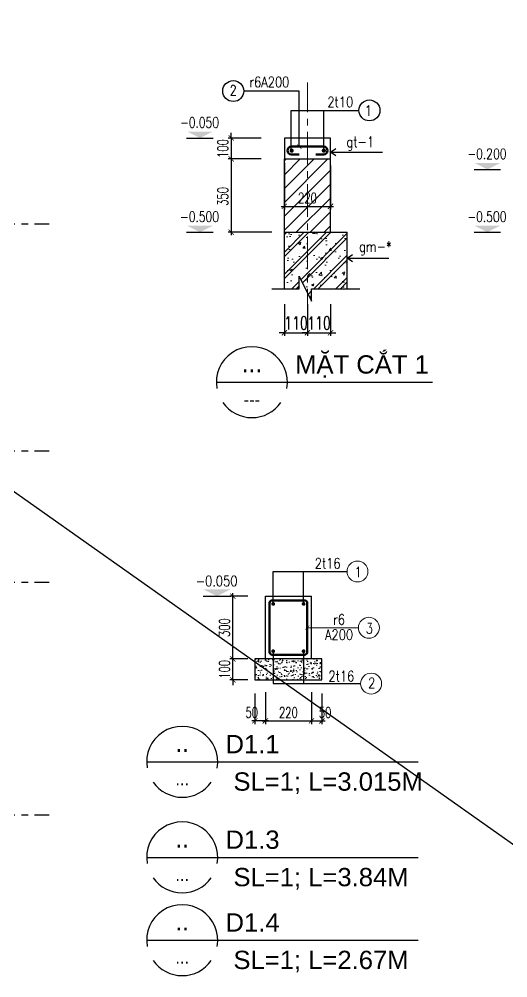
# Model space of a CAD drawing. Header units: millimetres. Extents: x -529861 to -223882, y -171969 to 61504.
# Drawn here: x -332251 to -322922, y 6469 to 24795 of the extents above; entities that cross this region are included whole.
import ezdxf
from ezdxf.enums import TextEntityAlignment as Align

# ---------------------------------------------------------------- set-up
doc = ezdxf.new("R2010")
doc.units = ezdxf.units.MM
doc.header["$LTSCALE"] = 5000
doc.linetypes.add('CENTER', pattern=[2, 1.25, -0.25, 0.25, -0.25])
doc.layers.get('Defpoints').update_dxf_attribs({"color": 143})
for name, color, linetype, lineweight in [('01- Axis', 5, 'CENTER', 15), ('05- Dim', 9, 'Continuous', 25), ('KC-COT-HATCH', 13, 'Continuous', 15), ('KC-COT-NETCAT', 2, 'Continuous', 30), ('S- Concrete', 4, 'Continuous', 25), ('S- Rien', 3, 'Continuous', 50), ('S-boundary', 4, 'Continuous', 50), ('S-Concrete', 4, 'Continuous', 25), ('S-hatch', 8, 'Continuous', 5), ('S-line normal', 17, 'Continuous', 25), ('S-line thin', 89, 'Continuous', 13), ('s-nomal', 32, 'Continuous', 25), ('S-steel', 7, 'Continuous', 25), ('S-steel sub', 11, 'Continuous', 50), ('S-text', 2, 'Continuous', 20), ('S-text tech', 1, 'Continuous', 25), ('S-TEXT35', 3, 'Continuous', 30)]:
    doc.layers.add(name, color=color, linetype=linetype, lineweight=lineweight)
for name, color, linetype in [('KC ICC-COTVACH', 3, 'Continuous'), ('KCS_AXIS', 18, 'CENTER'), ('KCS_BORDER', 3, 'Continuous'), ('KCS_CHI', 1, 'Continuous'), ('KCS_DIM', 1, 'Continuous'), ('KCS_TEXT', 2, 'Continuous')]:
    doc.layers.add(name, color=color, linetype=linetype)
doc.layers.add('KCS_Plotter', color=11, linetype='Continuous', plot=False)
doc.styles.add('.VnArialH', font='')
doc.styles.add('s-text', font='vnsimli.shx', dxfattribs={"width": 0.7})
doc.styles.add('style1', font='arial.ttf', dxfattribs={"width": 0.75})
doc.styles.add('VNAVANTH', font='')
doc.styles.get('.VnArialH').set_extended_font_data('.VnArialH')
doc.styles.get('VNAVANTH').set_extended_font_data('.VnAvantH')
doc.dimstyles.new('1-100s', dxfattribs={"dimtxt": 200, "dimasz": 100, "dimexe": 60, "dimexo": 0, "dimgap": 50, "dimtad": 1, "dimdec": 0, "dimzin": 0, "dimdsep": 46, "dimtxsty": 's-text', "dimblk1": 'ARCHTICK', "dimblk2": 'ARCHTICK', "dimsah": 1, "dimcen": 80, "dimdle": 60, "dimclrd": 9, "dimclre": 9, "dimclrt": 2, "dimadec": 0, "dimazin": 0, "dimtfac": 0.0001, "dimtdec": 0, "dimtix": 1, "dimtmove": 1, "dimatfit": 3, "dimldrblk": 'ARCHTICK', "dimfxl": 200, "dimtolj": 1, "dimtzin": 0, "dimarcsym": 0})
doc.dimstyles.new('1-25s', dxfattribs={"dimtxt": 250, "dimasz": 100, "dimexe": 60, "dimexo": 20, "dimgap": 60, "dimtad": 1, "dimdec": 0, "dimlfac": 0.25, "dimdsep": 46, "dimtxsty": 's-text', "dimblk1": 'ARCHTICK', "dimblk2": 'ARCHTICK', "dimsah": 1, "dimcen": 0, "dimdle": 60, "dimclrd": 256, "dimclre": 256, "dimclrt": 1, "dimadec": 0, "dimazin": 0, "dimtfac": 1, "dimtdec": 0, "dimtix": 1, "dimtmove": 1, "dimatfit": 3, "dimldrblk": 'ARCHTICK', "dimfxl": 60, "dimtolj": 1, "dimarcsym": 0})
doc.dimstyles.new('1-50', dxfattribs={"dimtxt": 200, "dimasz": 80, "dimexe": 100, "dimexo": 10, "dimgap": 60, "dimtad": 1, "dimdec": 0, "dimlfac": 0.5, "dimzin": 0, "dimdsep": 46, "dimtxsty": 's-text', "dimblk1": 'ARCHTICK', "dimblk2": 'ARCHTICK', "dimsah": 1, "dimcen": 100, "dimdle": 100, "dimclrd": 256, "dimclre": 256, "dimclrt": 4, "dimadec": 0, "dimazin": 0, "dimtfac": 0.0001, "dimtdec": 0, "dimtix": 1, "dimtmove": 1, "dimatfit": 3, "dimldrblk": 'ARCHTICK', "dimfxl": 200, "dimtolj": 1, "dimtzin": 0, "dimarcsym": 0})

# ---------------------------------------------------------------- blocks, each defined once
blk = doc.blocks.new('_ArchTick')
at = {"color": 0, "linetype": 'ByBlock', "const_width": 0.15}
blk.add_lwpolyline([(-0.5, -0.5), (0.5, 0.5)], dxfattribs=at)
blk = doc.blocks.new('*D1159')
at = {"layer": 'Defpoints', "color": 0, "ltscale": 1500, "transparency": 16777216}
for p in [(-30105, -46736), (-23605, -46736), (-23605, -48212)]:
    blk.add_point(p, dxfattribs=at)
at = {"layer": 'KCS_DIM', "color": 9, "lineweight": -2, "ltscale": 1500, "transparency": 16777216}
for p, q in [((-30105, -46736), (-30105, -48272)), ((-23605, -46736), (-23605, -48272)), ((-30165, -48212), (-23545, -48212))]:
    blk.add_line(p, q, dxfattribs=at)
at = {"layer": 'KCS_DIM', "color": 9, "lineweight": -2, "ltscale": 1500, "transparency": 16777216, "xscale": 100, "yscale": 100, "zscale": 100, "rotation": 180}
blk.add_blockref('_ArchTick', (-30105, -48212), dxfattribs=at)
at = {"layer": 'KCS_DIM', "color": 9, "lineweight": -2, "ltscale": 1500, "transparency": 16777216, "xscale": 100, "yscale": 100, "zscale": 100}
blk.add_blockref('_ArchTick', (-23605, -48212), dxfattribs=at)
at = {"layer": 'KCS_DIM', "color": 2, "ltscale": 1500, "transparency": 16777216, "insert": (-26855, -48062), "char_height": 200, "attachment_point": 5, "style": 's-text'}
blk.add_mtext('\\A1;6500', dxfattribs=at)
blk = doc.blocks.new('*D1160')
at = {"layer": 'Defpoints', "color": 0, "ltscale": 1500, "transparency": 16777216}
for p in [(-32095, -41688), (-31449, -41688), (-31412, -46138)]:
    blk.add_point(p, dxfattribs=at)
at = {"layer": 'KCS_DIM', "color": 9, "lineweight": -2, "ltscale": 1500, "transparency": 16777216}
for p, q in [((-31449, -41688), (-32155, -41688)), ((-32095, -46198), (-32095, -41628)), ((-31412, -46138), (-32155, -46138))]:
    blk.add_line(p, q, dxfattribs=at)
at = {"layer": 'KCS_DIM', "color": 9, "lineweight": -2, "ltscale": 1500, "transparency": 16777216, "xscale": 100, "yscale": 100, "zscale": 100}
for p, rotation in [((-32095, -41688), 90), ((-32095, -46138), 270)]:
    blk.add_blockref('_ArchTick', p, dxfattribs=dict(at, rotation=rotation))
at = {"layer": 'KCS_DIM', "color": 2, "ltscale": 1500, "transparency": 16777216, "insert": (-32245, -43913), "char_height": 200, "attachment_point": 5, "rotation": 90, "style": 's-text'}
blk.add_mtext('\\A1;4450', dxfattribs=at)
blk = doc.blocks.new('*D1161')
at = {"layer": 'Defpoints', "color": 0, "ltscale": 1500, "transparency": 16777216}
for p in [(-32095, -39178), (-31495, -39178), (-31449, -41688)]:
    blk.add_point(p, dxfattribs=at)
at = {"layer": 'KCS_DIM', "color": 9, "lineweight": -2, "ltscale": 1500, "transparency": 16777216}
for p, q in [((-31495, -39178), (-32155, -39178)), ((-32095, -41748), (-32095, -39118)), ((-31449, -41688), (-32155, -41688))]:
    blk.add_line(p, q, dxfattribs=at)
at = {"layer": 'KCS_DIM', "color": 9, "lineweight": -2, "ltscale": 1500, "transparency": 16777216, "xscale": 100, "yscale": 100, "zscale": 100}
for p, rotation in [((-32095, -39178), 90), ((-32095, -41688), 270)]:
    blk.add_blockref('_ArchTick', p, dxfattribs=dict(at, rotation=rotation))
at = {"layer": 'KCS_DIM', "color": 2, "ltscale": 1500, "transparency": 16777216, "insert": (-32245, -40433), "char_height": 200, "attachment_point": 5, "rotation": 90, "style": 's-text'}
blk.add_mtext('\\A1;2510', dxfattribs=at)
blk = doc.blocks.new('*D1162')
at = {"layer": 'Defpoints', "color": 0, "ltscale": 1500, "transparency": 16777216}
for p in [(-32095, -34838), (-31346, -34838), (-31495, -39178)]:
    blk.add_point(p, dxfattribs=at)
at = {"layer": 'KCS_DIM', "color": 9, "lineweight": -2, "ltscale": 1500, "transparency": 16777216}
for p, q in [((-32095, -39238), (-32095, -34778)), ((-31346, -34838), (-32155, -34838)), ((-31495, -39178), (-32155, -39178))]:
    blk.add_line(p, q, dxfattribs=at)
at = {"layer": 'KCS_DIM', "color": 9, "lineweight": -2, "ltscale": 1500, "transparency": 16777216, "xscale": 100, "yscale": 100, "zscale": 100}
for p, rotation in [((-32095, -34838), 90), ((-32095, -39178), 270)]:
    blk.add_blockref('_ArchTick', p, dxfattribs=dict(at, rotation=rotation))
at = {"layer": 'KCS_DIM', "color": 2, "ltscale": 1500, "transparency": 16777216, "insert": (-32245, -37008), "char_height": 200, "attachment_point": 5, "rotation": 90, "style": 's-text'}
blk.add_mtext('\\A1;4340', dxfattribs=at)
blk = doc.blocks.new('*D1163')
at = {"layer": 'Defpoints', "color": 0, "ltscale": 1500, "transparency": 16777216}
for p in [(-32695, -34838), (-31495, -34838), (-31495, -46138)]:
    blk.add_point(p, dxfattribs=at)
at = {"layer": 'KCS_DIM', "color": 9, "lineweight": -2, "ltscale": 1500, "transparency": 16777216}
for p, q in [((-32695, -46198), (-32695, -34778)), ((-31495, -34838), (-32755, -34838)), ((-31495, -46138), (-32755, -46138))]:
    blk.add_line(p, q, dxfattribs=at)
at = {"layer": 'KCS_DIM', "color": 9, "lineweight": -2, "ltscale": 1500, "transparency": 16777216, "xscale": 100, "yscale": 100, "zscale": 100}
for p, rotation in [((-32695, -34838), 90), ((-32695, -46138), 270)]:
    blk.add_blockref('_ArchTick', p, dxfattribs=dict(at, rotation=rotation))
at = {"layer": 'KCS_DIM', "color": 2, "ltscale": 1500, "transparency": 16777216, "insert": (-32845, -40488), "char_height": 200, "attachment_point": 5, "rotation": 90, "style": 's-text'}
blk.add_mtext('\\A1;11300', dxfattribs=at)
blk = doc.blocks.new('*U935')
at = {"layer": 'KC-COT-HATCH'}
h = blk.add_hatch(dxfattribs=at)
h.set_pattern_fill('CHAU-02', color=256, scale=30, pattern_type=2)
h.set_pattern_definition([(50, (-758.44, -466.9), (215.178, -18.826), [22.5, -247.5]), (355, (-758.44, -466.9), (-41.625, 225.658), [18, -198]), (100.451, (-740.51, -468.47), (173.553, 206.83), [19.122, -210.343]), (46.184, (-758.44, -406.9), (320.17, -49.656), [33.75, -371.25]), (96.636, (-731.76, -411.04), (280.4, 292.24), [28.68, -315.514]), (351.184, (-758.44, -406.9), (280.4, 292.24), [27, -297]), (21, (-728.44, -421.9), (179.072, -120.786), [22.5, -247.5]), (226, (-728.44, -421.9), (201.565, -109.66), [18, -198]), (71.451, (-713.52, -431.97), (252.067, 96.76), [19.122, -210.343]), (67.5, (-758.44, -466.9), (-46.775, 88.3123), [0, -195.6, 0, -201, 0, -198.75]), (4.5, (-758.44, -466.9), (85.005, 114.031), [0, -114.6, 0, -191.1, 0, -75.75]), (327.5, (-825.34, -466.9), (160.147, -6.7665), [0, -75, 0, -234, 0, -310.5]), (317.5, (-855.34, -466.9), (174.956, 30.031), [0, -97.5, 0, -155.4, 0, -220.5]), (315, (-758.44, -466.9), (90.156, 90.156), []), (315, (-758.44, -430.15), (90.156, 90.156), [])])
h.paths.add_polyline_path([(-110, 200), (-110, -200), (110, -200), (110, 200)])
at = {"layer": 'KC-COT-NETCAT'}
blk.add_lwpolyline([(-110, -200), (110, -200), (110, 200), (-110, 200)], close=True, dxfattribs=at)
blk = doc.blocks.new('*U949')
blk.add_line((1, 0), (56, 0))
for major_axis, start_param, end_param in [((9.04, 0), -0.176637, 3.316767), ((-9.04, 0.01), 0.612827, 2.529211)]:
    blk.add_ellipse((10.04, 0), major_axis=major_axis, ratio=1, start_param=start_param, end_param=end_param)
at = {"layer": 'S-TEXT35', "style": 'VNAVANTH'}
for tag, p in [('VIET_NAME', (21.64, 3.33)), ('ENGLISH_NAME', (21.64, -7.83))]:
    blk.add_attdef(tag, p, '', height=5, dxfattribs=at)
for tag, height, p in [('VIEW-NUMBER', 5, (10.04, 1.5)), ('SHEET_NUMBER', 2.5, (10.04, -5))]:
    blk.add_attdef(tag, text='', height=height, dxfattribs=at).set_placement(p, align=Align.CENTER)
blk = doc.blocks.new('*D991')
at = {"layer": '05- Dim', "lineweight": -2, "ltscale": 0.5, "transparency": 16777216}
for p, q in [((-328202, 22523), (-328202, 22623)), ((-327628, 22523), (-328262, 22523)), ((-328202, 22523), (-328202, 22123)), ((-327628, 22123), (-328262, 22123)), ((-328202, 22123), (-328202, 22023))]:
    blk.add_line(p, q, dxfattribs=at)
at = {"layer": 'Defpoints', "color": 0, "ltscale": 0.5, "transparency": 16777216}
for p in [(-327608, 22523), (-328202, 22123), (-327608, 22123)]:
    blk.add_point(p, dxfattribs=at)
at = {"layer": '05- Dim', "lineweight": -2, "ltscale": 0.5, "transparency": 16777216, "xscale": 100, "yscale": 100, "zscale": 100}
for p, rotation in [((-328202, 22523), 270), ((-328202, 22123), 90)]:
    blk.add_blockref('_ArchTick', p, dxfattribs=dict(at, rotation=rotation))
at = {"layer": '05- Dim', "color": 1, "ltscale": 0.5, "transparency": 16777216, "insert": (-328362, 22323), "char_height": 200, "attachment_point": 5, "rotation": 90, "style": 's-text'}
blk.add_mtext('\\A1;100', dxfattribs=at)
blk = doc.blocks.new('*D992')
at = {"layer": '05- Dim', "lineweight": -2, "ltscale": 0.5, "transparency": 16777216}
for p, q in [((-328202, 22183), (-328202, 20663)), ((-327628, 22123), (-328262, 22123)), ((-327428, 20723), (-328262, 20723))]:
    blk.add_line(p, q, dxfattribs=at)
at = {"layer": 'Defpoints', "color": 0, "ltscale": 0.5, "transparency": 16777216}
for p in [(-327608, 22123), (-328202, 20723), (-327408, 20723)]:
    blk.add_point(p, dxfattribs=at)
at = {"layer": '05- Dim', "lineweight": -2, "ltscale": 0.5, "transparency": 16777216, "xscale": 100, "yscale": 100, "zscale": 100}
for p, rotation in [((-328202, 22123), 90), ((-328202, 20723), 270)]:
    blk.add_blockref('_ArchTick', p, dxfattribs=dict(at, rotation=rotation))
at = {"layer": '05- Dim', "color": 1, "ltscale": 0.5, "transparency": 16777216, "insert": (-328362, 21406), "char_height": 200, "attachment_point": 5, "rotation": 90, "style": 's-text'}
blk.add_mtext('\\A1;350', dxfattribs=at)
blk = doc.blocks.new('*D993')
at = {"layer": '05- Dim', "lineweight": -2, "ltscale": 0.5, "transparency": 16777216}
for p, q in [((-327187, 22050), (-327187, 21157)), ((-326307, 21999), (-326307, 21157)), ((-327247, 21217), (-326247, 21217))]:
    blk.add_line(p, q, dxfattribs=at)
at = {"layer": 'Defpoints', "color": 0, "ltscale": 0.5, "transparency": 16777216}
for p in [(-327187, 22070), (-326307, 22019), (-326307, 21217)]:
    blk.add_point(p, dxfattribs=at)
at = {"layer": '05- Dim', "lineweight": -2, "ltscale": 0.5, "transparency": 16777216, "xscale": 100, "yscale": 100, "zscale": 100, "rotation": 180}
blk.add_blockref('_ArchTick', (-327187, 21217), dxfattribs=at)
at = {"layer": '05- Dim', "lineweight": -2, "ltscale": 0.5, "transparency": 16777216, "xscale": 100, "yscale": 100, "zscale": 100}
blk.add_blockref('_ArchTick', (-326307, 21217), dxfattribs=at)
at = {"layer": '05- Dim', "color": 1, "ltscale": 0.5, "transparency": 16777216, "insert": (-326747, 21377), "char_height": 200, "attachment_point": 5, "style": 's-text'}
blk.add_mtext('\\A1;220', dxfattribs=at)
blk = doc.blocks.new('*D994')
at = {"layer": '05- Dim', "lineweight": -2, "ltscale": 0.5, "transparency": 16777216}
for p, q in [((-327187, 19349), (-327187, 18741)), ((-326747, 19349), (-326747, 18741)), ((-327187, 18801), (-327287, 18801)), ((-327187, 18801), (-326747, 18801)), ((-326747, 18801), (-326647, 18801))]:
    blk.add_line(p, q, dxfattribs=at)
at = {"layer": 'Defpoints', "color": 0, "ltscale": 0.5, "transparency": 16777216}
for p in [(-327187, 19369), (-326747, 19369), (-326747, 18801)]:
    blk.add_point(p, dxfattribs=at)
at = {"layer": '05- Dim', "lineweight": -2, "ltscale": 0.5, "transparency": 16777216, "xscale": 100, "yscale": 100, "zscale": 100}
blk.add_blockref('_ArchTick', (-327187, 18801), dxfattribs=at)
at = {"layer": '05- Dim', "lineweight": -2, "ltscale": 0.5, "transparency": 16777216, "xscale": 100, "yscale": 100, "zscale": 100, "rotation": 180}
blk.add_blockref('_ArchTick', (-326747, 18801), dxfattribs=at)
at = {"layer": '05- Dim', "color": 1, "ltscale": 0.5, "transparency": 16777216, "insert": (-326967, 18986), "char_height": 250, "attachment_point": 5, "style": 's-text'}
blk.add_mtext('\\A1;110', dxfattribs=at)
blk = doc.blocks.new('*D995')
at = {"layer": '05- Dim', "lineweight": -2, "ltscale": 0.5, "transparency": 16777216}
for p, q in [((-326747, 19349), (-326747, 18741)), ((-326307, 19349), (-326307, 18741)), ((-326747, 18801), (-326847, 18801)), ((-326747, 18801), (-326307, 18801)), ((-326307, 18801), (-326207, 18801))]:
    blk.add_line(p, q, dxfattribs=at)
at = {"layer": 'Defpoints', "color": 0, "ltscale": 0.5, "transparency": 16777216}
for p in [(-326747, 19369), (-326307, 19369), (-326307, 18801)]:
    blk.add_point(p, dxfattribs=at)
at = {"layer": '05- Dim', "lineweight": -2, "ltscale": 0.5, "transparency": 16777216, "xscale": 100, "yscale": 100, "zscale": 100}
blk.add_blockref('_ArchTick', (-326747, 18801), dxfattribs=at)
at = {"layer": '05- Dim', "lineweight": -2, "ltscale": 0.5, "transparency": 16777216, "xscale": 100, "yscale": 100, "zscale": 100, "rotation": 180}
blk.add_blockref('_ArchTick', (-326307, 18801), dxfattribs=at)
at = {"layer": '05- Dim', "color": 1, "ltscale": 0.5, "transparency": 16777216, "insert": (-326527, 18986), "char_height": 250, "attachment_point": 5, "style": 's-text'}
blk.add_mtext('\\A1;110', dxfattribs=at)
blk = doc.blocks.new('*D976')
at = {"layer": '05- Dim', "lineweight": -2, "ltscale": 0.5, "transparency": 16777216}
for p, q in [((-327886, 13765), (-328230, 13765)), ((-328170, 12505), (-328170, 13825)), ((-327886, 12565), (-328230, 12565))]:
    blk.add_line(p, q, dxfattribs=at)
at = {"layer": 'Defpoints', "color": 0, "ltscale": 0.5, "transparency": 16777216}
for p in [(-328170, 13765), (-327866, 13765), (-327866, 12565)]:
    blk.add_point(p, dxfattribs=at)
at = {"layer": '05- Dim', "lineweight": -2, "ltscale": 0.5, "transparency": 16777216, "xscale": 100, "yscale": 100, "zscale": 100}
for p, rotation in [((-328170, 13765), 90), ((-328170, 12565), 270)]:
    blk.add_blockref('_ArchTick', p, dxfattribs=dict(at, rotation=rotation))
at = {"layer": '05- Dim', "color": 1, "ltscale": 0.5, "transparency": 16777216, "insert": (-328330, 13165), "char_height": 200, "attachment_point": 5, "rotation": 90, "style": 's-text'}
blk.add_mtext('\\A1;300', dxfattribs=at)
blk = doc.blocks.new('*D977')
at = {"layer": '05- Dim', "lineweight": -2, "ltscale": 0.5, "transparency": 16777216}
for p, q in [((-327551, 11931), (-327551, 11321)), ((-326671, 11931), (-326671, 11321)), ((-327611, 11381), (-326611, 11381))]:
    blk.add_line(p, q, dxfattribs=at)
at = {"layer": 'Defpoints', "color": 0, "ltscale": 0.5, "transparency": 16777216}
for p in [(-327551, 11951), (-326671, 11951), (-326671, 11381)]:
    blk.add_point(p, dxfattribs=at)
at = {"layer": '05- Dim', "lineweight": -2, "ltscale": 0.5, "transparency": 16777216, "xscale": 100, "yscale": 100, "zscale": 100, "rotation": 180}
blk.add_blockref('_ArchTick', (-327551, 11381), dxfattribs=at)
at = {"layer": '05- Dim', "lineweight": -2, "ltscale": 0.5, "transparency": 16777216, "xscale": 100, "yscale": 100, "zscale": 100}
blk.add_blockref('_ArchTick', (-326671, 11381), dxfattribs=at)
at = {"layer": '05- Dim', "color": 1, "ltscale": 0.5, "transparency": 16777216, "insert": (-327111, 11541), "char_height": 200, "attachment_point": 5, "style": 's-text'}
blk.add_mtext('\\A1;220', dxfattribs=at)
blk = doc.blocks.new('*D978')
at = {"layer": '05- Dim', "lineweight": -2, "ltscale": 0.5, "transparency": 16777216}
for p, q in [((-328170, 12565), (-328170, 12665)), ((-327886, 12565), (-328230, 12565)), ((-328170, 12165), (-328170, 12565)), ((-327886, 12165), (-328230, 12165)), ((-328170, 12165), (-328170, 12065))]:
    blk.add_line(p, q, dxfattribs=at)
at = {"layer": 'Defpoints', "color": 0, "ltscale": 0.5, "transparency": 16777216}
for p in [(-328170, 12565), (-327866, 12565), (-327866, 12165)]:
    blk.add_point(p, dxfattribs=at)
at = {"layer": '05- Dim', "lineweight": -2, "ltscale": 0.5, "transparency": 16777216, "xscale": 100, "yscale": 100, "zscale": 100}
for p, rotation in [((-328170, 12565), 270), ((-328170, 12165), 90)]:
    blk.add_blockref('_ArchTick', p, dxfattribs=dict(at, rotation=rotation))
at = {"layer": '05- Dim', "color": 1, "ltscale": 0.5, "transparency": 16777216, "insert": (-328330, 12365), "char_height": 200, "attachment_point": 5, "rotation": 90, "style": 's-text'}
blk.add_mtext('\\A1;100', dxfattribs=at)
blk = doc.blocks.new('*D979')
at = {"layer": '05- Dim', "lineweight": -2, "ltscale": 0.5, "transparency": 16777216}
for p, q in [((-326671, 11907), (-326671, 11321)), ((-326471, 11907), (-326471, 11321)), ((-326731, 11381), (-326411, 11381))]:
    blk.add_line(p, q, dxfattribs=at)
at = {"layer": 'Defpoints', "color": 0, "ltscale": 0.5, "transparency": 16777216}
for p in [(-326671, 11927), (-326471, 11927), (-326471, 11381)]:
    blk.add_point(p, dxfattribs=at)
at = {"layer": '05- Dim', "lineweight": -2, "ltscale": 0.5, "transparency": 16777216, "xscale": 100, "yscale": 100, "zscale": 100, "rotation": 180}
blk.add_blockref('_ArchTick', (-326671, 11381), dxfattribs=at)
at = {"layer": '05- Dim', "lineweight": -2, "ltscale": 0.5, "transparency": 16777216, "xscale": 100, "yscale": 100, "zscale": 100}
blk.add_blockref('_ArchTick', (-326471, 11381), dxfattribs=at)
at = {"layer": '05- Dim', "color": 1, "ltscale": 0.5, "transparency": 16777216, "insert": (-326411, 11541), "char_height": 200, "attachment_point": 5, "style": 's-text'}
blk.add_mtext('\\A1;50', dxfattribs=at)
blk = doc.blocks.new('*D980')
at = {"layer": '05- Dim', "lineweight": -2, "ltscale": 0.5, "transparency": 16777216}
for p, q in [((-327751, 11907), (-327751, 11321)), ((-327551, 11907), (-327551, 11321)), ((-327491, 11381), (-327811, 11381))]:
    blk.add_line(p, q, dxfattribs=at)
at = {"layer": 'Defpoints', "color": 0, "ltscale": 0.5, "transparency": 16777216}
for p in [(-327751, 11927), (-327551, 11927), (-327751, 11381)]:
    blk.add_point(p, dxfattribs=at)
at = {"layer": '05- Dim', "lineweight": -2, "ltscale": 0.5, "transparency": 16777216, "xscale": 100, "yscale": 100, "zscale": 100, "rotation": 180}
blk.add_blockref('_ArchTick', (-327751, 11381), dxfattribs=at)
at = {"layer": '05- Dim', "lineweight": -2, "ltscale": 0.5, "transparency": 16777216, "xscale": 100, "yscale": 100, "zscale": 100}
blk.add_blockref('_ArchTick', (-327551, 11381), dxfattribs=at)
at = {"layer": '05- Dim', "color": 1, "ltscale": 0.5, "transparency": 16777216, "insert": (-327811, 11541), "char_height": 200, "attachment_point": 5, "style": 's-text'}
blk.add_mtext('\\A1;50', dxfattribs=at)
blk = doc.blocks.new('*U954')
blk.add_line((1, 0), (70.07, 0))
for major_axis, start_param, end_param in [((9.04, 0), -0.176637, 3.316767), ((-9.04, 0.01), 0.612827, 2.529211)]:
    blk.add_ellipse((10.04, 0), major_axis=major_axis, ratio=1, start_param=start_param, end_param=end_param)
at = {"layer": 'S-TEXT35', "style": 'VNAVANTH'}
for tag, p in [('VIET_NAME', (21.64, 3.33)), ('ENGLISH_NAME', (21.64, -7.83))]:
    blk.add_attdef(tag, p, '', height=5, dxfattribs=at)
for tag, height, p in [('VIEW-NUMBER', 5, (10.04, 1.5)), ('SHEET_NUMBER', 2.5, (10.04, -5))]:
    blk.add_attdef(tag, text='', height=height, dxfattribs=at).set_placement(p, align=Align.CENTER)
blk = doc.blocks.new('*U956')
blk.add_line((1, 0), (70.07, 0))
for major_axis, start_param, end_param in [((9.04, 0), -0.176637, 3.316767), ((-9.04, 0.01), 0.612827, 2.529211)]:
    blk.add_ellipse((10.04, 0), major_axis=major_axis, ratio=1, start_param=start_param, end_param=end_param)
at = {"layer": 'S-TEXT35', "style": 'VNAVANTH'}
for tag, p in [('VIET_NAME', (21.64, 3.33)), ('ENGLISH_NAME', (21.64, -7.83))]:
    blk.add_attdef(tag, p, '', height=5, dxfattribs=at)
for tag, height, p in [('VIEW-NUMBER', 5, (10.04, 1.5)), ('SHEET_NUMBER', 2.5, (10.04, -5))]:
    blk.add_attdef(tag, text='', height=height, dxfattribs=at).set_placement(p, align=Align.CENTER)
blk = doc.blocks.new('*U957')
blk.add_line((1, 0), (70.07, 0))
for major_axis, start_param, end_param in [((9.04, 0), -0.176637, 3.316767), ((-9.04, 0.01), 0.612827, 2.529211)]:
    blk.add_ellipse((10.04, 0), major_axis=major_axis, ratio=1, start_param=start_param, end_param=end_param)
at = {"layer": 'S-TEXT35', "style": 'VNAVANTH'}
for tag, p in [('VIET_NAME', (21.64, 3.33)), ('ENGLISH_NAME', (21.64, -7.83))]:
    blk.add_attdef(tag, p, '', height=5, dxfattribs=at)
for tag, height, p in [('VIEW-NUMBER', 5, (10.04, 1.5)), ('SHEET_NUMBER', 2.5, (10.04, -5))]:
    blk.add_attdef(tag, text='', height=height, dxfattribs=at).set_placement(p, align=Align.CENTER)
blk = doc.blocks.new('2-LUOI TRUC')
at = {"layer": 'KCS_AXIS', "ltscale": 0.1}
for p, q in [((-30105.3, -46766.5), (-30105.3, -33447.5)), ((-23605.3, -46766.5), (-23605.3, -33447.5)), ((-31495.3, -34837.5), (-22215.3, -34837.5)), ((-31495.3, -39177.5), (-22215.3, -39177.5)), ((-31495.3, -41687.5), (-22215.3, -41687.5)), ((-31495.3, -46137.5), (-22215.3, -46137.5))]:
    blk.add_line(p, q, dxfattribs=at)
at = {"layer": 'KCS_CHI', "ltscale": 1500}
for p, q in [((-32695.3, -34837.5), (-32845.3, -34837.5)), ((-32695.3, -39177.5), (-32845.3, -39177.5)), ((-32695.3, -41687.5), (-32845.3, -41687.5)), ((-32695.3, -46137.5), (-32845.3, -46137.5)), ((-30105.3, -48211.7), (-30105.3, -48361.7)), ((-23605.3, -48211.7), (-23605.3, -48361.7))]:
    blk.add_line(p, q, dxfattribs=at)
for centre in [(-33145.3, -34837.5), (-33145.3, -39177.5), (-33145.3, -41687.5), (-33145.3, -46137.5), (-30105.3, -48661.7), (-23605.3, -48661.7)]:
    blk.add_circle(centre, 300, dxfattribs=at)
at = {"layer": 'KCS_TEXT', "color": 4, "ltscale": 1500, "style": 'style1', "width": 0.75}
for s, p in [('D', (-33145.3, -34837.5)), ('C', (-33145.3, -39177.5)), ('B', (-33145.3, -41687.5)), ('A', (-33145.3, -46137.5)), ('1', (-30105.3, -48661.7)), ('2', (-23605.3, -48661.7))]:
    blk.add_text(s, height=300, dxfattribs=at).set_placement(p, align=Align.MIDDLE_CENTER)
at = {"layer": 'KCS_DIM', "ltscale": 1500}
for base, p1, p2, picture, middle in [((-32695.3, -34837.5), (-31495.3, -46137.5), (-31495.3, -34837.5), '*D1163', (-32845.3, -40487.5)), ((-32095.3, -34837.5), (-31495.3, -39177.5), (-31345.8, -34837.5), '*D1162', (-32245.3, -37007.5)), ((-32095.3, -39177.5), (-31449, -41687.5), (-31495.3, -39177.5), '*D1161', (-32245.3, -40432.5)), ((-32095.3, -41687.5), (-31412.2, -46137.5), (-31449, -41687.5), '*D1160', (-32245.3, -43912.5))]:
    dim = blk.add_linear_dim(base=base, p1=p1, p2=p2, angle=90, dimstyle='1-100s', dxfattribs=at)
    dim.commit()
    dim.dimension.update_dxf_attribs({"geometry": picture, "text_midpoint": middle})
dim = blk.add_linear_dim(base=(-23605.3, -48211.7), p1=(-30105.3, -46735.7), p2=(-23605.3, -46735.7), dimstyle='1-100s', dxfattribs=at)
dim.commit()
dim.dimension.update_dxf_attribs({"geometry": '*D1159', "text_midpoint": (-26855.3, -48061.7)})
blk = doc.blocks.new('2-MBC')
at = {"layer": 'KC ICC-COTVACH'}
for p, xscale, rotation in [((90, 11080), -1.000000000000001, 90), ((6190, 11080), -1.000000000000001, 90), ((0, 6940), -1, 180), ((6280, 6940), -1, 180), ((0, 4140), -1, 180), ((6280, 4140), -1, 180), ((0, 690), -1, 180), ((6190, 0), -1.000000000000001, 90)]:
    blk.add_blockref('*U935', p, dxfattribs=dict(at, xscale=xscale, rotation=rotation))
at = {"layer": 'KCS_AXIS'}
blk.add_blockref('2-LUOI TRUC', (29995, 46028), dxfattribs=at)

msp = doc.modelspace()

# ---------------------------------------------------------------- hatches: boundary and pattern name
at = {"layer": 'S-hatch'}
h = msp.add_hatch(dxfattribs=at)
h.set_pattern_fill('ANSI31', color=256, scale=1500, style=0)
h.set_pattern_definition([(45, (-2118773.77, -1765256.82), (-132.582521, 132.582521), [])])
h.paths.add_polyline_path([(-327186.77, 22122.75), (-326306.77, 22122.75), (-326306.77, 20722.75), (-327186.77, 20722.75)])
at = {"layer": 'S-hatch', "ltscale": 3}
h = msp.add_hatch(dxfattribs=at)
h.set_pattern_fill('CHAU-01', color=256, scale=70, style=0, pattern_type=2)
h.set_pattern_definition([(50, (-2041046.46, 928798.43), (502.08213, -43.926494), [52.5, -577.5]), (355, (-2041046.46, 928798.43), (-97.12593, 526.5345), [42, -462]), (100.4514, (-2041004.6, 928794.77), (404.95657, 482.60768), [44.61813, -490.79948]), (46.1842, (-2041046.46, 928938.4), (747.06873, -115.86331), [78.75, -866.25]), (96.6356, (-2040984.2, 928928.8), (654.2639, 681.8825), [66.9272, -736.1991]), (351.1842, (-2041046.5, 928938.4), (654.26336, 681.88302), [63, -693]), (21, (-2040976.46, 928903.43), (417.83494, -281.83322), [52.5, -577.5]), (326, (-2040976.46, 928903.43), (170.32073, 507.60503), [42, -462]), (71.4514, (-2040941.64, 928879.94), (588.15584, 225.77135), [44.61813, -490.79948]), (37.5, (-2041046.46, 928798.43), (8.511899, 233.025698), [0, -456.4, 0, -469, 0, -463.75]), (7.5, (-2041046.46, 928798.43), (184.148676, 276.088198), [0, -267.4, 0, -445.9, 0, -176.75]), (327.5, (-2041202.56, 928798.43), (373.675705, -15.78841), [0, -175, 0, -546, 0, -724.5]), (317.5, (-2041272.56, 928798.43), (408.23032, 70.07349), [0, -227.5, 0, -362.6, 0, -514.5]), (45, (-2041046.46, 928798.43), (-210.364267, 210.364267), []), (45, (-2041046.46, 928884.18), (-210.364267, 210.364267), [])])
h.paths.add_polyline_path([(-326786.77, 19642.24), (-326666.77, 19402.24), (-326666.77, 19642.24), (-325986.77, 19642.24), (-325986.77, 20722.75), (-326786.77, 20722.75)])
h.paths.add_polyline_path([(-327186.77, 19642.24), (-326906.77, 19642.24), (-326906.77, 19882.24), (-326786.77, 19642.24), (-326786.77, 20722.75), (-327186.77, 20722.75)])
at = {"layer": 'S-hatch'}
h = msp.add_hatch(dxfattribs=at)
h.set_pattern_fill('AR-CONC', color=256, scale=25, style=0)
h.set_pattern_definition([(50, (-2122502.35, -1773964.3), (179.315046, -15.688034), [18.75, -206.25]), (355, (-2122502.35, -1773964.3), (-34.687833, 188.048033), [15, -165]), (100.4514445, (-2122487.4, -1773965.61), (144.627212, 172.359998), [15.935048, -175.285528]), (46.1842, (-2122502.35, -1773914.3), (266.810333, -41.37982), [28.125, -309.375]), (96.635635, (-2122480.12, -1773917.76), (233.665486, 243.52965), [23.902586, -262.92844]), (351.184164, (-2122502.35, -1773914.3), (233.665486, 243.52965), [22.5, -247.5]), (21, (-2122477.35, -1773926.8), (149.226763, -100.654723), [18.75, -206.25]), (326, (-2122477.35, -1773926.8), (60.828833, 181.287511), [15, -165]), (71.451445, (-2122464.92, -1773935.2), (210.055594, 80.632788), [15.935047, -175.285528]), (37.5, (-2122502.35, -1773964.31), (3.0399638, 83.2234635), [0, -163, 0, -167.5, 0, -165.625]), (7.5, (-2122502.35, -1773964.31), (65.7673844, 98.602928), [0, -95.5, 0, -159.25, 0, -63.125]), (327.5, (-2122558.1, -1773964.31), (133.455609, -5.638718), [0, -62.5, 0, -195, 0, -258.75]), (317.5, (-2122583.1, -1773964.31), (145.7965423, 25.0262456), [0, -81.25, 0, -129.5, 0, -183.75])])
h.paths.add_polyline_path([(-327551.05, 12564.69), (-327751.05, 12564.69), (-327751.05, 12164.69), (-326473.33, 12164.69), (-326473.33, 12564.69)])

# ---------------------------------------------------------------- linework, layer by layer
at = {"layer": '01- Axis', "ltscale": 0.1}
msp.add_line((-326746.77, 19014.42), (-326746.77, 23583.33), dxfattribs=at)
at = {"layer": '05- Dim', "ltscale": 0.2}
for p, q in [((-326903.77, 23421.04), (-327844.77, 23421.04)), ((-327057.37, 23051.35), (-325764.12, 23051.35)), ((-327057.37, 22287.41), (-327057.37, 23051.35)), ((-326431.7, 22287.41), (-326431.7, 23051.35)), ((-327399.38, 14236.33), (-325991.84, 14236.33)), ((-327399.38, 13622.78), (-327399.38, 14236.33)), ((-326822.72, 13622.78), (-326822.72, 14236.33)), ((-327399.38, 12706.6), (-327399.38, 12093.05)), ((-326822.72, 12706.6), (-326822.72, 12093.05)), ((-327399.38, 12093.05), (-325731.76, 12093.05))]:
    msp.add_line(p, q, dxfattribs=at)
at = {"layer": '05- Dim', "ltscale": 3}
msp.add_lwpolyline([(-327426.77, 19642.24), (-326906.77, 19642.24), (-326906.77, 19882.24), (-326666.77, 19402.24), (-326666.77, 19642.24), (-325746.77, 19642.24)], dxfattribs=at)
at = {"layer": '05- Dim', "ltscale": 0.5}
for centre in [(-328163.79, 23421.04), (-325564.12, 23051.35)]:
    msp.add_circle(centre, 200, dxfattribs=at)
at = {"layer": 'KCS_Plotter', "linetype": 'ByBlock', "ltscale": 1500}
msp.add_line((-345121.46, 24795.25), (-302830.35, -5110.61), dxfattribs=at)
at = {"layer": 'S- Concrete'}
for p, q in [((-329054.43, 22522.75), (-328547.09, 22522.75)), ((-323566.62, 21922.75), (-323059.28, 21922.75)), ((-329054.8, 20722.75), (-328547.46, 20722.75)), ((-323566.99, 20722.75), (-323059.65, 20722.75))]:
    msp.add_line(p, q, dxfattribs=at)
at = {"layer": 'S- Rien', "ltscale": 700, "const_width": 40}
for points in [[(-327029.59, 22282.21, -1), (-327069.59, 22282.21, -1)], [(-326414.23, 22282.21, -1), (-326454.23, 22282.21, -1)]]:
    msp.add_lwpolyline(points, format="xyb", close=True, dxfattribs=at)
at = {"layer": 'S-boundary'}
for points in [[(-328798.91, 22522.75), (-329047.74, 22647.17), (-328550.08, 22647.17)], [(-323311.1, 21922.75), (-323559.94, 22047.17), (-323062.27, 22047.17)], [(-328799.28, 20722.75), (-329048.11, 20847.17), (-328550.45, 20847.17)], [(-323311.47, 20722.75), (-323560.31, 20847.17), (-323062.64, 20847.17)]]:
    msp.add_solid(points, dxfattribs=at)
at = {"layer": 'S-Concrete'}
for p, q in [((-327186.77, 19642.24), (-327186.77, 20722.75)), ((-327186.77, 20722.75), (-325986.77, 20722.75)), ((-325986.77, 19642.24), (-325986.77, 20722.75)), ((-328738.43, 13764.69), (-328209.95, 13764.69)), ((-327551.05, 12564.69), (-327551.05, 13764.69)), ((-327551.05, 13764.69), (-326671.05, 13764.69)), ((-326671.05, 12564.69), (-326671.05, 13764.69)), ((-326671.05, 12564.69), (-327551.05, 12564.69))]:
    msp.add_line(p, q, dxfattribs=at)
at = {"layer": 'S-Concrete', "ltscale": 5}
msp.add_lwpolyline([(-327186.77, 22122.75), (-326306.77, 22122.75), (-326306.77, 22522.75), (-327186.77, 22522.75)], close=True, dxfattribs=at)
at = {"layer": 'S-Concrete'}
msp.add_solid([(-328472.26, 13764.69), (-328731.46, 13894.29), (-328213.06, 13894.29)], dxfattribs=at)
at = {"layer": 'S-line normal', "ltscale": 50}
for p, q in [((-326306.77, 20722.75), (-326306.77, 22522.75)), ((-327186.77, 22122.75), (-326306.77, 22122.75)), ((-327186.77, 20722.75), (-327186.77, 22122.75))]:
    msp.add_line(p, q, dxfattribs=at)
at = {"layer": 'S-line thin', "ltscale": 0.5}
for centre in [(-325791.84, 14236.33), (-325574.77, 13160.98), (-325531.76, 12093.05)]:
    msp.add_circle(centre, 200, dxfattribs=at)
at = {"layer": 's-nomal', "ltscale": 2000}
msp.add_lwpolyline([(-327551.05, 12564.69), (-327751.05, 12564.69), (-327751.05, 12164.69), (-326473.33, 12164.69), (-326473.33, 12564.69), (-327551.05, 12564.69)], dxfattribs=at)
at = {"layer": 'S-steel', "const_width": 36}
for points in [[(-327419.32, 13616.9, 1), (-327383.32, 13616.9, 1)], [(-326802.77, 13616.9, -1), (-326838.77, 13616.9, -1)], [(-327419.32, 12712.49, -1), (-327383.32, 12712.49, -1)], [(-326802.77, 12712.49, 1), (-326838.77, 12712.49, 1)]]:
    msp.add_lwpolyline(points, format="xyb", close=True, dxfattribs=at)
at = {"layer": 'S-steel sub', "ltscale": 700}
msp.add_lwpolyline([(-326903.42, 22208.88), (-327053.42, 22208.88, -1), (-327053.42, 22358.88), (-326438.06, 22358.88, -1), (-326438.06, 22208.88), (-326588.06, 22208.88)], format="xyb", dxfattribs=at)
at = {"layer": 'S-steel sub'}
msp.add_lwpolyline([(-327421.05, 12644.69), (-326801.05, 12644.69, 0.41421356), (-326751.05, 12694.69), (-326751.05, 13634.69, 0.41421356), (-326801.05, 13684.69), (-327421.05, 13684.69, 0.41421356), (-327471.05, 13634.69), (-327471.05, 12694.69, 0.41421356)], format="xyb", close=True, dxfattribs=at)

# ---------------------------------------------------------------- block references
ref = msp.add_blockref('*U949', (-328561.43, 17856.19), dxfattribs=dict(xscale=74.9999985, yscale=74.9999985, zscale=74.9999985))
ref.add_attrib('SHEET_NUMBER', '---', dxfattribs={"layer": 'S-text', "height": 233.333, "style": 'VNAVANTH'}).set_placement((-327808.42, 17406.19), align=Align.CENTER)
ref.add_attrib('VIET_NAME', 'mÆt c¾t 1', (-326982.38, 18019.72), dxfattribs={"layer": 'S-text', "height": 350, "style": '.VnArialH'})
ref.add_attrib('VIEW-NUMBER', '...', dxfattribs={"layer": 'S-text', "height": 350, "style": 'VNAVANTH'}).set_placement((-327808.42, 18043.69), align=Align.CENTER)
ref = msp.add_blockref('*U954', (-329891.01, 10598.31), dxfattribs=dict(xscale=74.9999985, yscale=74.9999985, zscale=74.9999985))
ref.add_attrib('SHEET_NUMBER', '...', dxfattribs={"layer": 'S-text', "height": 233.333, "style": 'VNAVANTH'}).set_placement((-329138, 10148.31), align=Align.CENTER)
ref.add_attrib('ENGLISH_NAME', 'sl=1; l=3.015m', (-328159.99, 10046.35), dxfattribs={"layer": 'S-text', "height": 350, "style": '.VnArialH'})
ref.add_attrib('VIET_NAME', 'd1.1', (-328311.96, 10761.84), dxfattribs={"layer": 'S-text', "height": 350, "style": '.VnArialH'})
ref.add_attrib('VIEW-NUMBER', '..', dxfattribs={"layer": 'S-text', "height": 350, "style": 'VNAVANTH'}).set_placement((-329138, 10785.81), align=Align.CENTER)
ref = msp.add_blockref('*U956', (-329891.01, 8771.49), dxfattribs=dict(xscale=74.9999985, yscale=74.9999985, zscale=74.9999985))
ref.add_attrib('SHEET_NUMBER', '...', dxfattribs={"layer": 'S-text', "height": 233.333, "style": 'VNAVANTH'}).set_placement((-329138, 8321.49), align=Align.CENTER)
ref.add_attrib('ENGLISH_NAME', 'sl=1; l=3.84m', (-328159.99, 8219.53), dxfattribs={"layer": 'S-text', "height": 350, "style": '.VnArialH'})
ref.add_attrib('VIET_NAME', 'd1.3', (-328311.96, 8935.02), dxfattribs={"layer": 'S-text', "height": 350, "style": '.VnArialH'})
ref.add_attrib('VIEW-NUMBER', '..', dxfattribs={"layer": 'S-text', "height": 350, "style": 'VNAVANTH'}).set_placement((-329138, 8958.99), align=Align.CENTER)
ref = msp.add_blockref('*U957', (-329891.01, 7188.27), dxfattribs=dict(xscale=74.9999985, yscale=74.9999985, zscale=74.9999985))
ref.add_attrib('SHEET_NUMBER', '...', dxfattribs={"layer": 'S-text', "height": 233.333, "style": 'VNAVANTH'}).set_placement((-329138, 6738.27), align=Align.CENTER)
ref.add_attrib('ENGLISH_NAME', 'sl=1; l=2.67m', (-328159.99, 6636.31), dxfattribs={"layer": 'S-text', "height": 350, "style": '.VnArialH'})
ref.add_attrib('VIET_NAME', 'd1.4', (-328311.96, 7351.8), dxfattribs={"layer": 'S-text', "height": 350, "style": '.VnArialH'})
ref.add_attrib('VIEW-NUMBER', '..', dxfattribs={"layer": 'S-text', "height": 350, "style": 'VNAVANTH'}).set_placement((-329138, 7375.77), align=Align.CENTER)
at = {"layer": 'KCS_BORDER', "ltscale": 1500}
msp.add_blockref('2-MBC', (-339456.7, 9693.16), dxfattribs=at)

# ---------------------------------------------------------------- texts
at = {"layer": 'S-text tech', "style": 's-text'}
for s, width, p in [('r6A200', 0.8, (-327474.28, 23593.16)), ('2', 0.8, (-328164.89, 23433.32)), ('2t10', 0.8, (-326121.05, 23213.13)), ('1', 0.8, (-325584.89, 23047.57)), ('-0.050', 0.75, (-328808.01, 22819.68)), ('gt-1', 0.8, (-325739.72, 22417.67)), ('-0.200', 0.75, (-323320.21, 22219.68)), ('-0.500', 0.75, (-328808.38, 21019.68)), ('-0.500', 0.75, (-323320.58, 21019.68)), ('gm-*', 0.8, (-325450.58, 20416.83)), ('2t16', 0.8, (-326360.27, 14392.09)), ('1', 0.8, (-325780.29, 14225.1)), ('-0.050', 0.8, (-328481.74, 14053.74)), ('r6', 0.8, (-326143.19, 13318.7)), ('3', 0.8, (-325563.21, 13149.75)), ('A200', 0.8, (-326143.19, 13027.71)), ('2t16', 0.8, (-326100.18, 12236.66)), ('2', 0.8, (-325520.21, 12104.28))]:
    msp.add_text(s, height=200, dxfattribs=dict(at, width=width)).set_placement(p, align=Align.MIDDLE)

# ---------------------------------------------------------------- dimensions: what is measured, and where the dimension line sits
at = {"layer": '05- Dim', "ltscale": 0.5}
for base, p1, p2, override, picture, middle in [((-328201.54, 22122.75), (-327607.94, 22522.75), (-327607.94, 22122.75), {"dimtxt": 200}, '*D991', (-328361.54, 22322.75)), ((-328169.95, 13764.69), (-327866.35, 12564.69), (-327866.35, 13764.69), {"dimtxt": 200, "dimlfac": 0.25}, '*D976', (-328329.95, 13164.69)), ((-328169.95, 12564.69), (-327866.35, 12164.69), (-327866.35, 12564.69), {"dimtxt": 200, "dimlfac": 0.25}, '*D978', (-328329.95, 12364.69))]:
    dim = msp.add_linear_dim(base=base, p1=p1, p2=p2, angle=90, dimstyle='1-25s', override=override, dxfattribs=at)
    dim.commit()
    dim.dimension.update_dxf_attribs({"geometry": picture, "text_midpoint": middle})
for base, p1, p2, angle, override, picture, middle in [((-328201.54, 20722.75), (-327607.94, 22122.75), (-327407.94, 20722.75), 90, {"dimtxt": 200}, '*D992', (-328201.54, 21406.5)), ((-327751.05, 11380.61), (-327551.05, 11926.69), (-327751.05, 11926.69), 180, {"dimtxt": 200, "dimlfac": 0.25}, '*D980', (-327811.05, 11380.61))]:
    dim = msp.add_linear_dim(base=base, p1=p1, p2=p2, angle=angle, dimstyle='1-25s', override=override, dxfattribs=at)
    dim.commit()
    dim.dimension.update_dxf_attribs({"geometry": picture, "text_midpoint": middle, "dimtype": 160})
for base, p1, p2, picture, middle in [((-326306.77, 21216.76), (-327186.77, 22070.03), (-326306.77, 22018.79), '*D993', (-326746.77, 21376.76)), ((-326671.05, 11380.61), (-327551.05, 11950.69), (-326671.05, 11950.69), '*D977', (-327111.05, 11540.61))]:
    dim = msp.add_linear_dim(base=base, p1=p1, p2=p2, dimstyle='1-25s', override={"dimtxt": 200, "dimlfac": 0.25}, dxfattribs=at)
    dim.commit()
    dim.dimension.update_dxf_attribs({"geometry": picture, "text_midpoint": middle})
for base, p1, p2, picture, middle in [((-326746.77, 18800.74), (-327186.77, 19369.29), (-326746.77, 19369.29), '*D994', (-326966.77, 18985.74)), ((-326306.77, 18800.74), (-326746.77, 19369.29), (-326306.77, 19369.29), '*D995', (-326526.77, 18985.74))]:
    dim = msp.add_linear_dim(base=base, p1=p1, p2=p2, dimstyle='1-25s', dxfattribs=at)
    dim.commit()
    dim.dimension.update_dxf_attribs({"geometry": picture, "text_midpoint": middle})
dim = msp.add_linear_dim(base=(-326471.05, 11380.61), p1=(-326671.05, 11926.69), p2=(-326471.05, 11926.69), dimstyle='1-25s', override={"dimtxt": 200, "dimlfac": 0.25}, dxfattribs=at)
dim.commit()
dim.dimension.update_dxf_attribs({"geometry": '*D979', "text_midpoint": (-326411.05, 11380.61), "dimtype": 160})

# ---------------------------------------------------------------- leaders
at = {"layer": '05- Dim'}
for points in [[(-326903.77, 22358.88), (-326903.77, 23421.04), (-327963.79, 23421.04)], [(-326751.05, 13164.69), (-325774.77, 13160.98)]]:
    msp.add_leader(points, dimstyle='1-50', override={"dimasz": 80, "dimgap": 60, "dimtad": 0}, dxfattribs=at)
at = {"layer": '05- Dim', "ltscale": 3}
for points, override in [([(-326306.77, 22251.12), (-325316.11, 22251.12)], {"dimasz": 100, "dimtad": 0, "dimldrblk": 'Open90'}), ([(-325986.77, 20228.43), (-325193.04, 20228.43)], {"dimtad": 0, "dimldrblk": 'Open90'})]:
    msp.add_leader(points, dimstyle='1-100s', override=override, dxfattribs=at)

doc.saveas('drawing.dxf')
